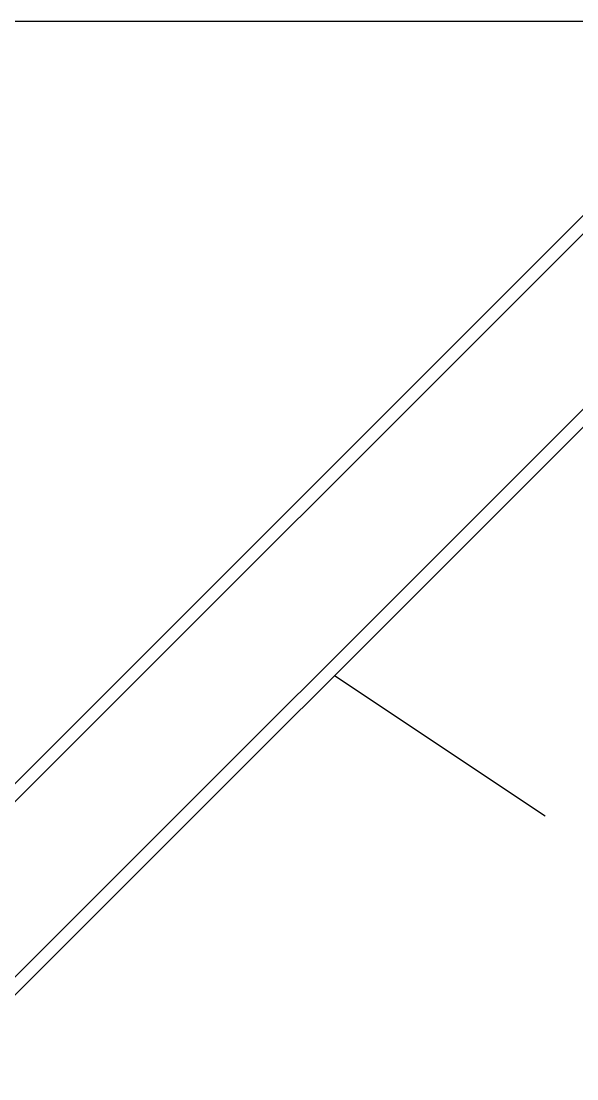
# Model space of a CAD drawing. Extents: x 1725261 to 1937680, y 860327 to 1571294.
# Drawn here: x 1852799 to 1854569, y 1212891 to 1216260 of the extents above; entities that cross this region are included whole.
import ezdxf

# ---------------------------------------------------------------- set-up
doc = ezdxf.new("R2010")
doc.units = 0
doc.header["$LTSCALE"] = 1000
doc.header["$MEASUREMENT"] = 0
doc.layers.add('bz', color=2, linetype='Continuous')
doc.styles.get("Standard").update_dxf_attribs({"font": 'gbenor.shx', "bigfont": 'gbcbig.shx'})
doc.dimstyles.get("Standard").update_dxf_attribs({"dimtxt": 0.18, "dimasz": 0.18, "dimexe": 0.18, "dimexo": 0.0625, "dimgap": 0.09, "dimtad": 0, "dimtih": 1, "dimtoh": 1, "dimdec": 4, "dimzin": 0, "dimdsep": 46, "dimtxsty": 'Standard', "dimcen": 0.09, "dimadec": 0, "dimazin": 0, "dimtfac": 1, "dimtdec": 4, "dimtofl": 0, "dimtmove": 0, "dimatfit": 3, "dimfxl": 0, "dimtolj": 1, "dimtzin": 0, "dimarcsym": 0})

msp = doc.modelspace()

# ---------------------------------------------------------------- linework, layer by layer
at = {"linetype": 'Continuous'}
for p, q in [((1855052.8, 1216104.9), (1851867.9, 1212920)), ((1855081.5, 1216076.1), (1851896.7, 1212891.3)), ((1854826.9, 1215263), (1852709.8, 1213145.9)), ((1854855.6, 1215234.2), (1852738.6, 1213117.2))]:
    msp.add_line(p, q, dxfattribs=at)
at = {"layer": 'bz'}
msp.add_line((1848232.7, 1216259.7), (1859350.9, 1216259.7), dxfattribs=at)

# ---------------------------------------------------------------- leaders
msp.add_leader([(1853797.1, 1214175.7), (1854468.2, 1213728.5)], dimstyle='Standard', override={"dimgap": 20, "dimtad": 0})

doc.saveas('drawing.dxf')
